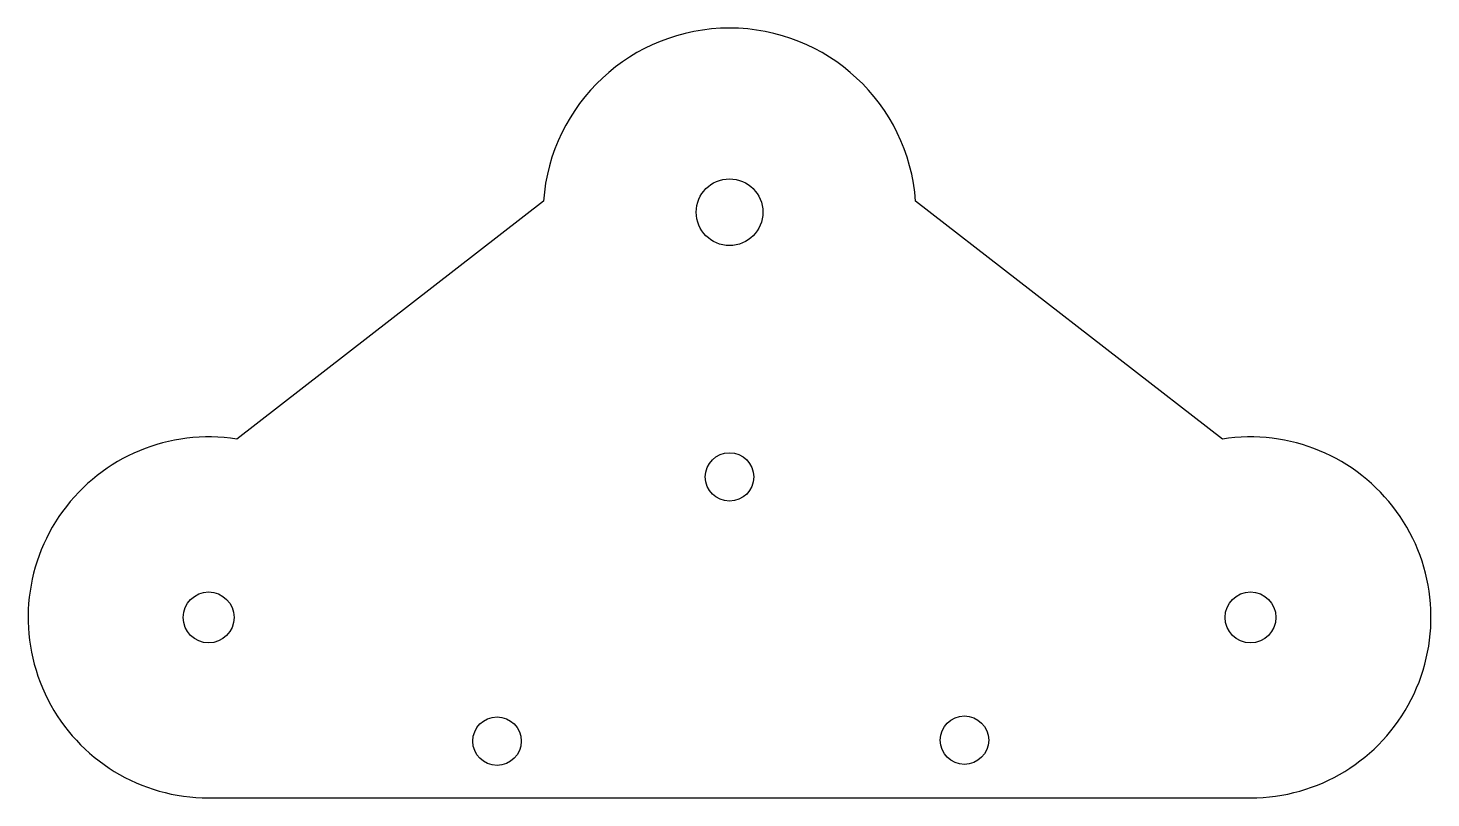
# Model space of a CAD drawing. Header units: centimetres. Extents: x -17.6 to -6.1, y -1.5 to 4.9.
import ezdxf

# ---------------------------------------------------------------- set-up
doc = ezdxf.new("R2010")
doc.units = ezdxf.units.CM
doc.header["$MEASUREMENT"] = 0
doc.layers.add('laser cut track supoort new v4_0', color=7, linetype='Continuous')

msp = doc.modelspace()

# ---------------------------------------------------------------- linework, layer by layer
at = {"layer": 'laser cut track supoort new v4_0'}
for p, q in [((-13.393, 3.436), (-15.925, 1.472)), ((-7.789, 1.472), (-10.321, 3.436)), ((-16.157, -1.49), (-7.557, -1.49))]:
    msp.add_line(p, q, dxfattribs=at)
for centre, radius in [((-11.857, 3.345), 0.275), ((-11.857, 1.16), 0.2), ((-16.157, 0), 0.21), ((-7.557, 0), 0.21), ((-13.776, -1.021), 0.2), ((-9.918, -1.013), 0.2)]:
    msp.add_circle(centre, radius, dxfattribs=at)
for centre, radius, start, end in [((-11.857, 3.325), 1.54, 4.1456, 175.8544), ((-16.157, 0), 1.49, 81.0421, 270), ((-7.557, 0), 1.49, 270, 98.9579)]:
    msp.add_arc(centre, radius, start, end, dxfattribs=at)

doc.saveas('drawing.dxf')
